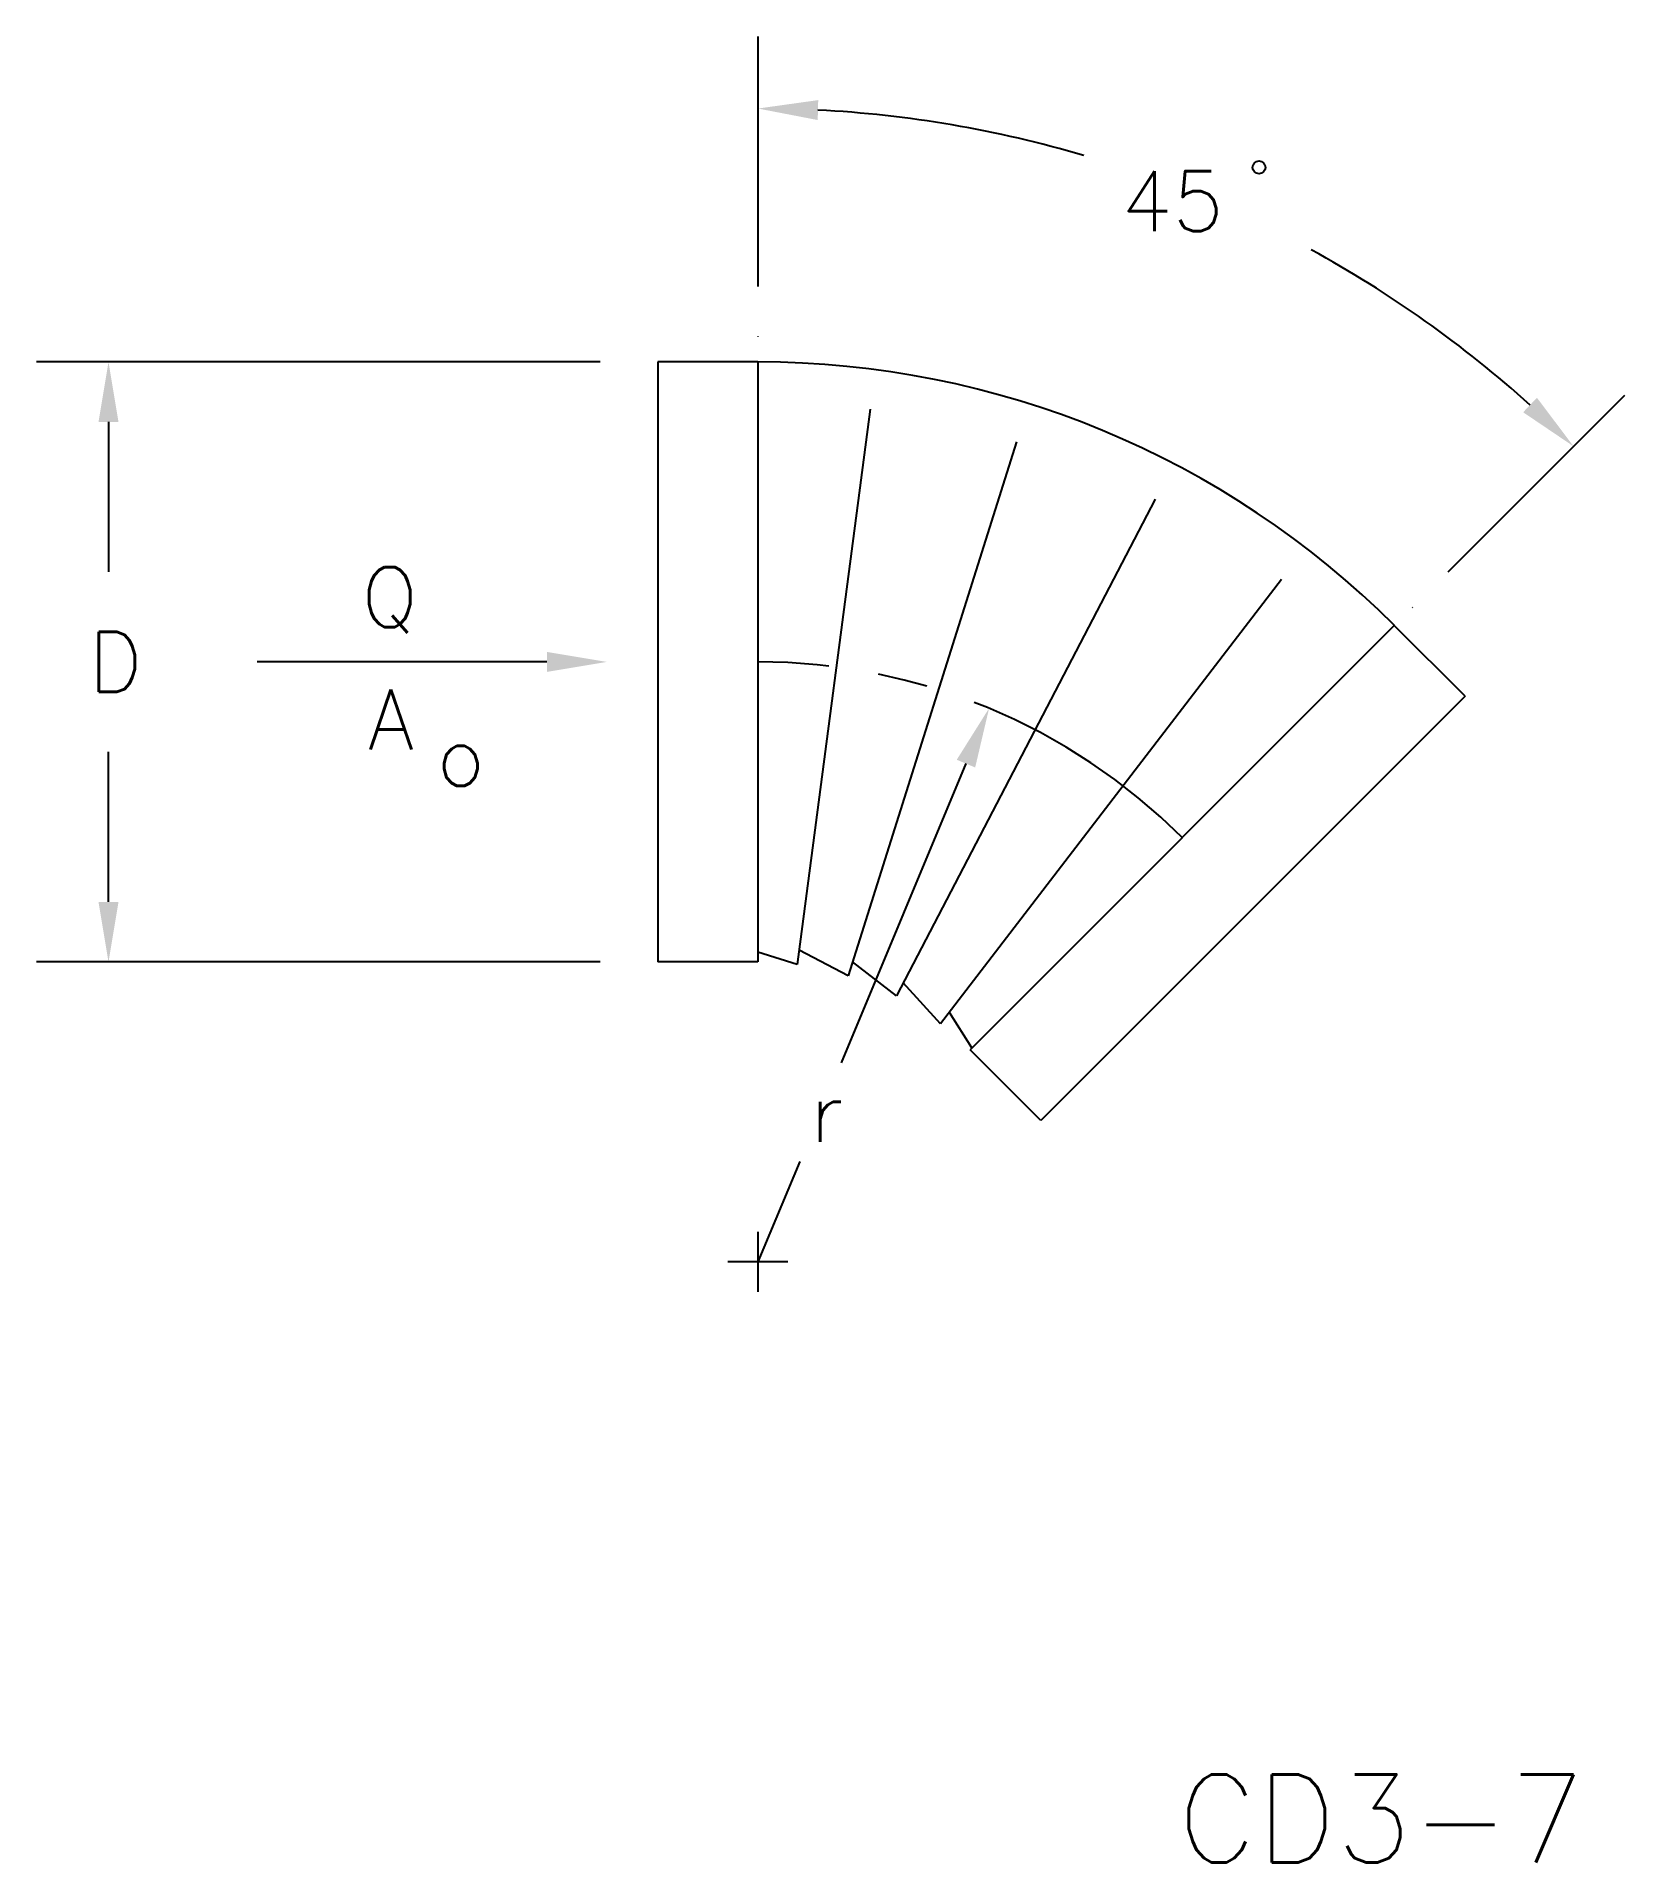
# Model space of a CAD drawing. Extents: x 3.22 to 7.19, y 1.61 to 6.18.
import ezdxf
from ezdxf.enums import TextEntityAlignment as Align

# ---------------------------------------------------------------- set-up
doc = ezdxf.new("R2010")
doc.units = 0
doc.header["$LTSCALE"] = 0.5
doc.header["$MEASUREMENT"] = 0
doc.linetypes.add('CENTER', pattern=[2, 1.25, -0.25, 0.25, -0.25])
doc.layers.get('0').update_dxf_attribs({"linetype": 'CONTINUOUS'})
doc.layers.add('CENTER', color=1, linetype='CENTER')
doc.layers.add('NUMBER', color=7, linetype='CONTINUOUS')
doc.styles.add('ROMANS', font='romans')

msp = doc.modelspace()

# ---------------------------------------------------------------- linework, layer by layer
at = {"color": 7}
for p, q in [((4.6273, 5.3634), (3.2182, 5.3634)), ((5.022, 5.3634), (4.772, 5.3634)), ((4.772, 5.3634), (4.772, 3.8634)), ((5.022, 5.3634), (5.022, 3.8634)), ((3.3982, 5.2134), (3.3982, 4.8384)), ((5.3026, 5.245), (5.1199, 3.8569)), ((5.6685, 5.1638), (5.2475, 3.8286)), ((6.0147, 5.0204), (5.3683, 3.7786)), ((6.3308, 4.8191), (5.4785, 3.7084)), ((6.6129, 4.7043), (5.5523, 3.6437)), ((6.7897, 4.5276), (6.6129, 4.7043)), ((3.9454, 4.6134), (3.7701, 4.6134)), ((4.4944, 4.6134), (3.9454, 4.6134)), ((6.7897, 4.5276), (5.7291, 3.4669)), ((3.3982, 4.0134), (3.3982, 4.3884)), ((5.542, 4.3592), (5.2297, 3.6112)), ((5.1199, 3.8569), (5.022, 3.888)), ((5.2475, 3.8286), (5.1246, 3.893)), ((4.6273, 3.8634), (3.2182, 3.8634)), ((5.022, 3.8634), (4.772, 3.8634)), ((5.3683, 3.7786), (5.2584, 3.8633)), ((5.4785, 3.7084), (5.385, 3.8108)), ((5.557, 3.6484), (5.5006, 3.7372)), ((5.7291, 3.4669), (5.5523, 3.6437)), ((5.1266, 3.3641), (5.022, 3.1134))]:
    msp.add_line(p, q, dxfattribs=at)
msp.add_circle((6.2747, 5.8499), 0.0161, dxfattribs=at)
for radius, start, end in [(2.8837, 73.5962, 87.0193), (2.8837, 47.9807, 61.3319), (2.25, 45, 90)]:
    msp.add_arc((5.022, 3.1134), radius, start, end, dxfattribs=at)
for points in [[(5.1713, 5.9682), (5.1726, 6.0181), (5.022, 5.997)], [(3.4232, 5.2134), (3.3732, 5.2134), (3.3982, 5.3634)], [(6.935, 5.2376), (6.9695, 5.2738), (7.061, 5.1524)], [(4.4944, 4.6384), (4.4944, 4.5884), (4.6444, 4.6134)], [(5.565, 4.3495), (5.5189, 4.3688), (5.5998, 4.4976)], [(3.4232, 4.0134), (3.3732, 4.0134), (3.3982, 3.8634)]]:
    msp.add_solid(points, dxfattribs=at)
at = {"layer": 'CENTER', "color": 7}
for p, q in [((5.022, 6.177), (5.022, 5.4259)), ((7.1883, 5.2797), (6.6571, 4.7485)), ((5.022, 3.1884), (5.022, 3.0384)), ((5.097, 3.1134), (4.947, 3.1134))]:
    msp.add_line(p, q, dxfattribs=at)
msp.add_arc((5.022, 3.1134), 1.5, 45, 90, dxfattribs=at)

# ---------------------------------------------------------------- texts
at = {"color": 7, "style": 'ROMANS'}
for s, p in [('45', (5.9296, 5.6904)), ('Q', (4.0304, 4.7007)), ('D', (3.3482, 4.5384)), ('A', (4.0465, 4.3944)), ('o', (4.2178, 4.3034))]:
    msp.add_text(s, height=0.15, dxfattribs=at).set_placement(p)
msp.add_text('r', height=0.15, dxfattribs=at).set_placement((5.1937, 3.4884), align=Align.MIDDLE)
at = {"layer": 'NUMBER', "style": 'ROMANS'}
msp.add_text('CD3-7', height=0.22, dxfattribs=at).set_placement((6.0711, 1.6117))

doc.saveas('drawing.dxf')
